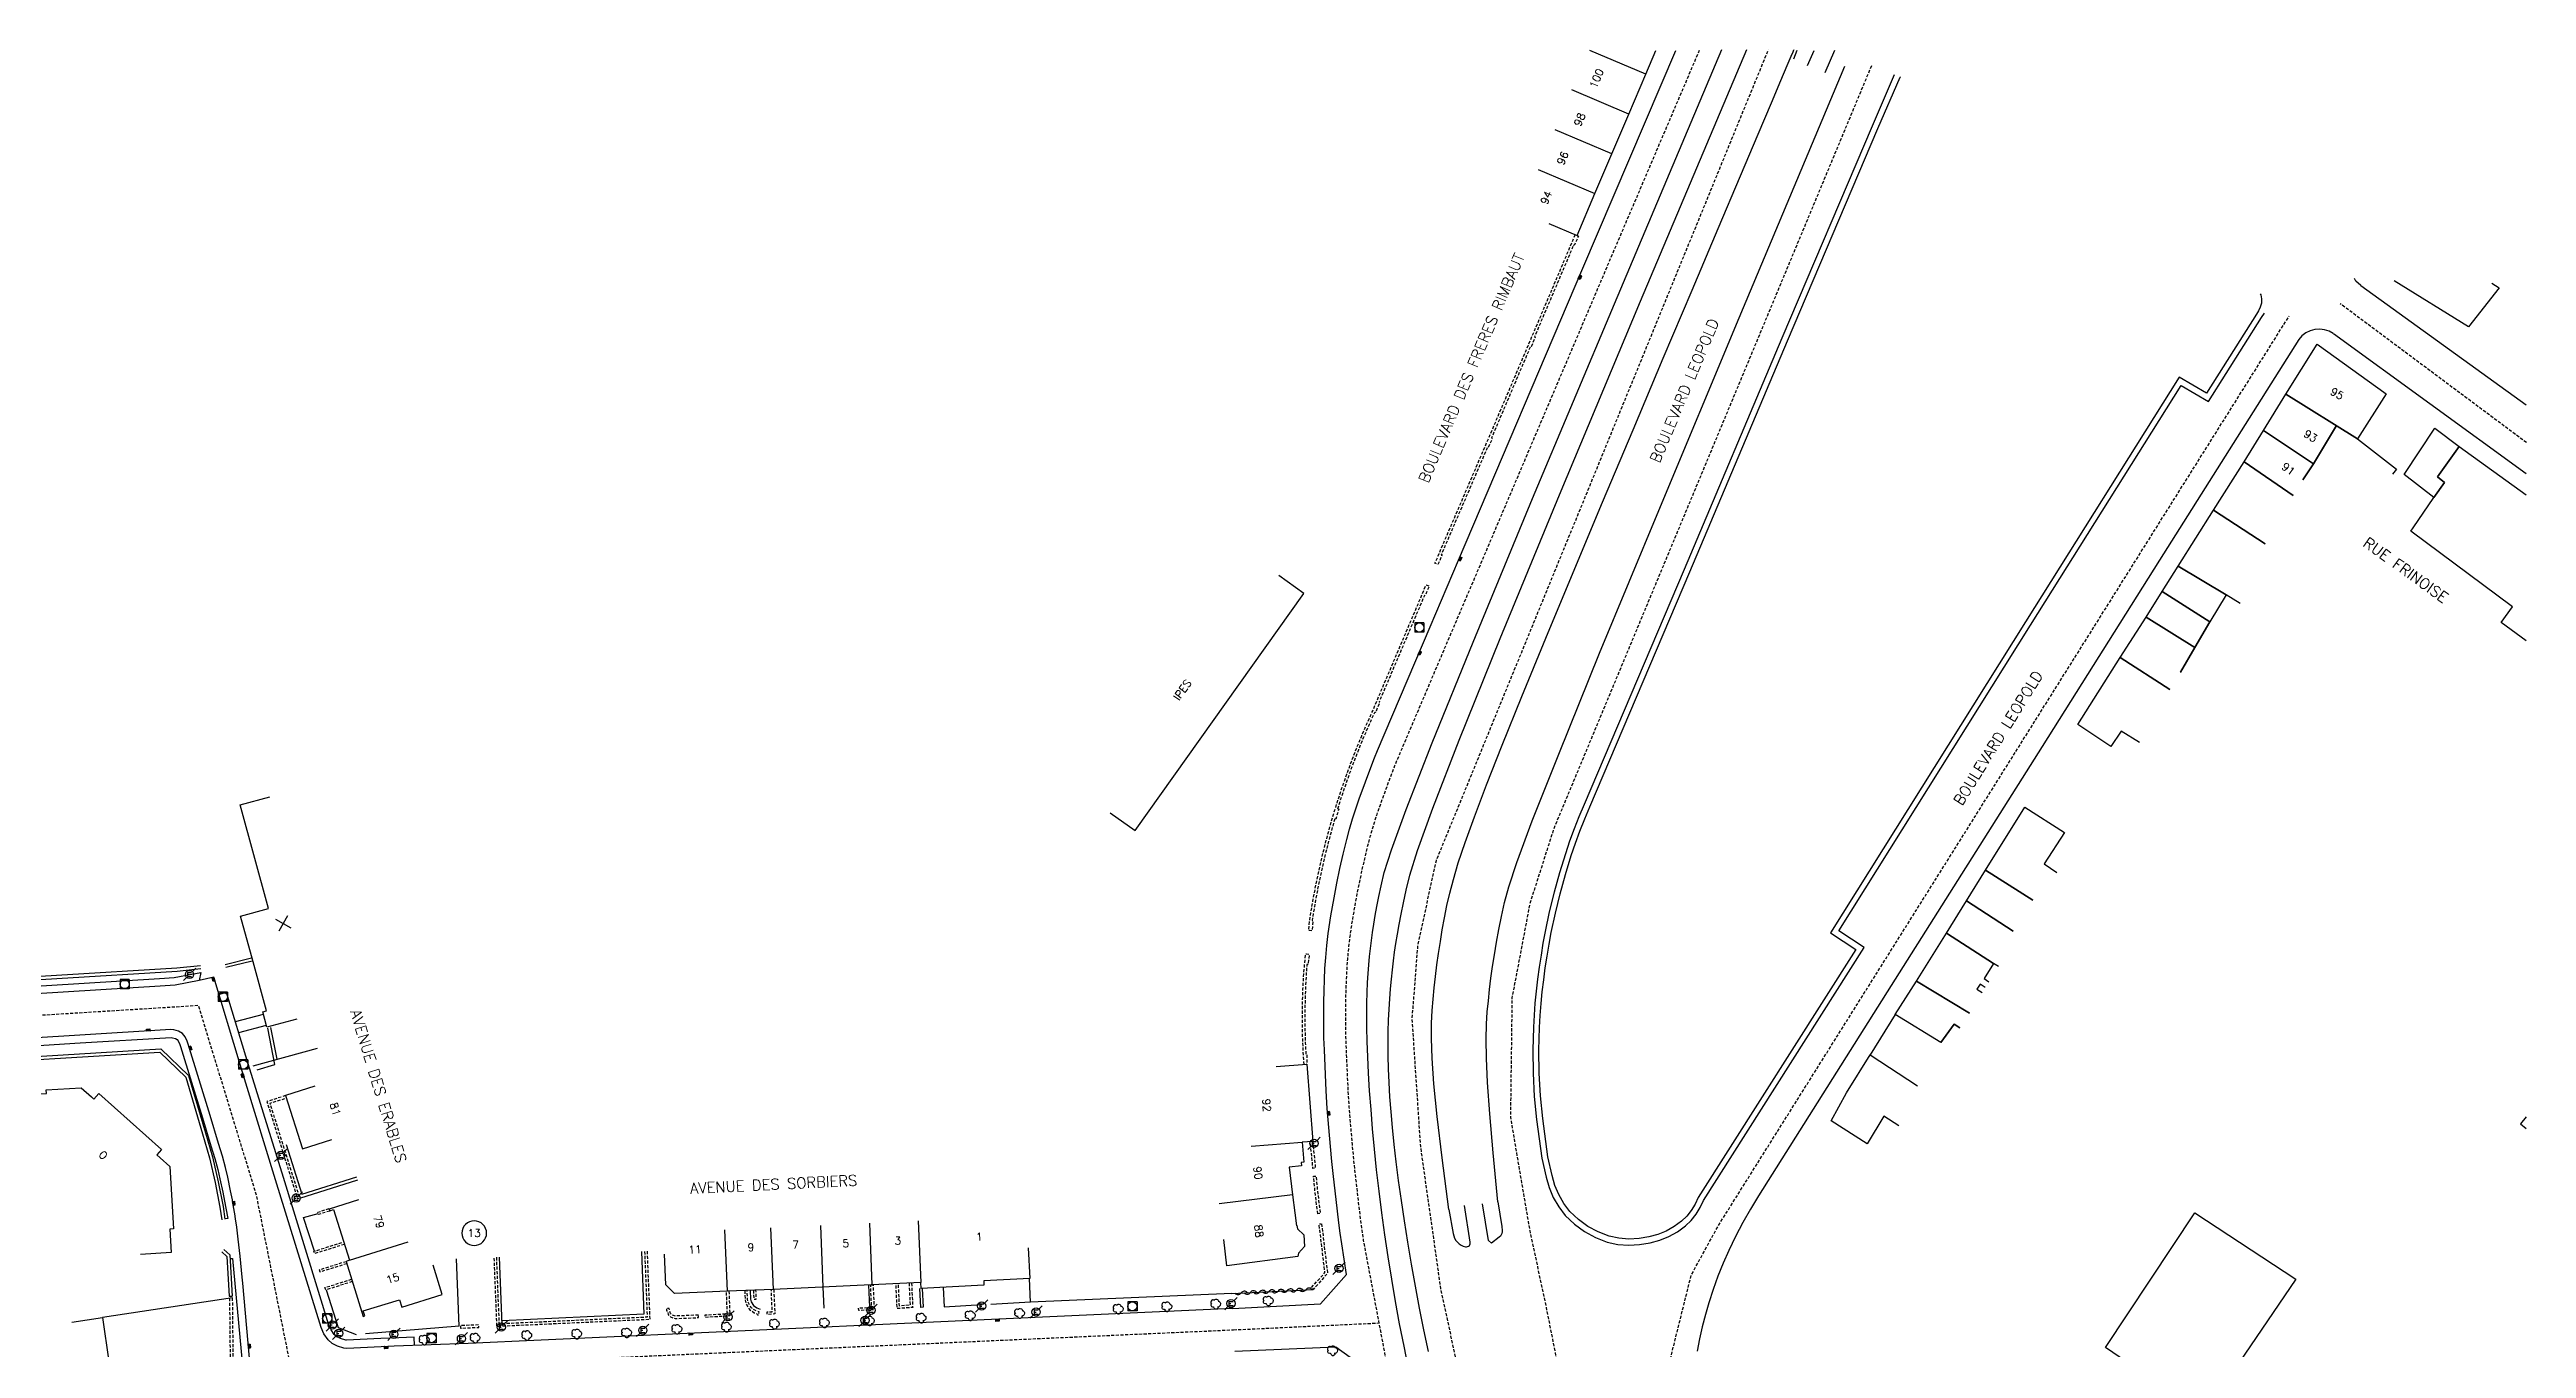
# Model space of a CAD drawing. Header units: millimetres. Extents: x 79000 to 80002, y 144000 to 145000.
# Drawn here: x 79598.5 to 80000, y 144789.5 to 145000.1 of the extents above; entities that cross this region are included whole.
import ezdxf
from ezdxf.enums import TextEntityAlignment as Align

# ---------------------------------------------------------------- set-up
doc = ezdxf.new("R2010")
doc.units = ezdxf.units.MM
doc.linetypes.add('DASHED', pattern=[0.75, 0.5, -0.25])
doc.layers.get('0').update_dxf_attribs({"linetype": 'CONTINUOUS'})
for name, color, linetype in [('W0001', 6, 'DASHED'), ('W0008', 7, 'CONTINUOUS'), ('W0100', 7, 'CONTINUOUS'), ('W0112', 1, 'DASHED'), ('W0300', 7, 'CONTINUOUS'), ('W0302', 3, 'CONTINUOUS'), ('W0310', 3, 'CONTINUOUS'), ('W0322', 7, 'CONTINUOUS'), ('W0400', 7, 'CONTINUOUS'), ('W0420', 7, 'CONTINUOUS'), ('W0471', 7, 'CONTINUOUS'), ('W0984', 7, 'CONTINUOUS'), ('W0989', 7, 'CONTINUOUS'), ('W0991', 7, 'CONTINUOUS'), ('W1102', 7, 'CONTINUOUS')]:
    doc.layers.add(name, color=color, linetype=linetype)
doc.styles.get("Standard").update_dxf_attribs({"font": 'romans.shx', "width": 0.85})

# ---------------------------------------------------------------- blocks, each defined once
blk = doc.blocks.new('T471')
for p, q in [((-0.333334, 0.333334), (-0.333334, -0.333334)), ((-0.333334, 0.333334), (0.333334, 0.333334)), ((-0.333334, 0), (0, 0)), ((0.500001, 0.500001), (1.000002, 1.000002)), ((-0.500001, -0.500001), (-1.000002, -1.000002)), ((-0.333334, -0.333334), (0.333334, -0.333334))]:
    blk.add_line(p, q)
blk.add_ellipse((0, 0), major_axis=(0.471405, 0.471405), ratio=1, start_param=5.4977871438, end_param=11.780972451)
blk = doc.blocks.new('T300')
for p, q in [((-0.8, 0.51), (-0.86, 0.34)), ((-0.86, 0.34), (-0.86, 0.17)), ((-0.86, 0.17), (-0.74, 0.06)), ((-0.69, 0.63), (-0.8, 0.51)), ((-0.8, -0.06), (-0.74, 0.06)), ((-0.74, 0.06), (-0.69, 0.11)), ((-0.57, 0.69), (-0.69, 0.63)), ((-0.46, 0.69), (-0.57, 0.69)), ((-0.29, 0.63), (-0.46, 0.69)), ((-0.29, 0.63), (-0.17, 0.74)), ((-0.23, 0.57), (-0.29, 0.63)), ((-0.17, 0.74), (-0.06, 0.8)), ((-0.06, 0.8), (0.06, 0.8)), ((0.06, 0.8), (0.23, 0.74)), ((0.23, 0.74), (0.34, 0.63)), ((0.34, 0.63), (0.4, 0.51)), ((0.46, 0.46), (0.34, 0.46)), ((0.4, 0.51), (0.4, 0.46)), ((0.57, 0.4), (0.46, 0.46)), ((0.57, 0.4), (0.69, 0.29)), ((0.69, 0.29), (0.74, 0.17)), ((0.74, 0.06), (0.69, -0.17)), ((0.74, 0.17), (0.74, 0.06)), ((-0.8, -0.17), (-0.8, -0.06)), ((-0.8, -0.23), (-0.8, -0.17)), ((-0.74, -0.34), (-0.8, -0.23)), ((-0.69, -0.4), (-0.74, -0.34)), ((-0.51, -0.46), (-0.69, -0.4)), ((-0.4, -0.46), (-0.51, -0.46)), ((-0.4, -0.46), (-0.34, -0.46)), ((-0.34, -0.46), (-0.34, -0.4)), ((-0.34, -0.51), (-0.34, -0.46)), ((-0.29, -0.63), (-0.34, -0.51)), ((-0.17, -0.74), (-0.29, -0.63)), ((-0.06, -0.8), (-0.17, -0.74)), ((0.06, -0.8), (-0.06, -0.8)), ((0.17, -0.74), (0.06, -0.8)), ((0.23, -0.69), (0.17, -0.74)), ((0.29, -0.46), (0.23, -0.46)), ((0.29, -0.63), (0.23, -0.69)), ((0.46, -0.4), (0.29, -0.46)), ((0.34, -0.51), (0.29, -0.63)), ((0.34, -0.51), (0.34, -0.46)), ((0.57, -0.34), (0.46, -0.4)), ((0.63, -0.29), (0.57, -0.34)), ((0.69, -0.17), (0.63, -0.29))]:
    blk.add_line(p, q)
blk = doc.blocks.new('T400')
for p, q in [((-0.15, 0.3), (0.15, 0.3)), ((-0.15, -0.25), (-0.15, 0.3)), ((-0.15, 0.15), (0.15, 0.15)), ((-0.15, 0), (0.15, 0)), ((0.15, 0.3), (0.15, -0.25)), ((-0.15, -0.15), (0.15, -0.15)), ((-0.15, -0.25), (-0.15, -0.3)), ((-0.15, -0.3), (0.15, -0.3)), ((0.15, -0.3), (0.15, -0.25))]:
    blk.add_line(p, q)
blk = doc.blocks.new('T420')
for p, q in [((0.75, 0.75), (-0.75, 0.75)), ((-0.75, 0.75), (-0.75, -0.75)), ((0.75, 0.75), (0.75, -0.75)), ((0.75, -0.75), (-0.75, -0.75))]:
    blk.add_line(p, q)
blk.add_ellipse((0, 0), major_axis=(-0.53, 0.53), ratio=1, start_param=3.926991, end_param=10.210176)
blk = doc.blocks.new('t991o')
at = {"color": 0, "linetype": 'Continuous'}
for p, q in [((-1, 1), (1, -1)), ((-1, -1), (1, 1))]:
    blk.add_line(p, q, dxfattribs=at)
blk = doc.blocks.new('t310o')
at = {"color": 0, "linetype": 'Continuous'}
for centre, start, end in [((-0.5, 0.38), 216.8699, 323.1304), ((0.5, -0.37), 36.8699, 143.1303)]:
    blk.add_arc(centre, 0.625, start, end, dxfattribs=at)

msp = doc.modelspace()

# ---------------------------------------------------------------- linework, layer by layer
at = {"layer": 'W0001'}
msp.add_line((80000.03, 144936.38), (79969.84, 144958.91), dxfattribs=at)
at = {"layer": 'W0001', "flags": 128}
for points in [[(79865.94, 145000), (79850.29, 144963.3), (79830.17, 144915.96), (79827.73, 144910.26), (79817.01, 144885.06), (79816.56, 144883.96), (79816.13, 144882.86), (79815.12, 144880.15), (79814.14, 144877.44), (79813.6, 144875.89), (79813.1, 144874.32), (79812.64, 144872.75), (79812.22, 144871.16), (79811.65, 144868.86), (79811.13, 144866.54), (79810.64, 144864.22), (79810.2, 144861.89), (79809.71, 144859.09), (79809.29, 144856.27), (79809.07, 144854.44), (79808.9, 144852.6), (79808.79, 144850.86), (79808.7, 144849.12), (79808.63, 144847.38), (79808.59, 144845.63), (79808.58, 144843.73), (79808.59, 144841.83), (79808.62, 144839.92), (79808.68, 144838.02), (79808.98, 144831.44), (79809.16, 144828.62), (79809.4, 144825.59), (79809.66, 144822.55), (79809.89, 144820.15), (79810.15, 144817.74), (79810.57, 144814.02), (79811.01, 144810.29), (79811.23, 144808.63), (79811.48, 144806.97), (79815.92, 144783.42), (79816.29, 144781.59), (79816.81, 144779.23), (79818.43, 144772.47), (79819.06, 144769.98), (79819.73, 144767.5), (79820.71, 144764.07), (79821.72, 144760.65), (79822.48, 144758.19), (79823.3, 144755.75), (79824.05, 144753.68), (79824.84, 144751.63), (79825.94, 144748.99), (79827.1, 144746.39), (79828.35, 144743.76), (79829.67, 144741.16), (79832.41, 144735.96), (79833.33, 144734.25), (79853.75, 144697.3), (79876.85, 144655.55), (79897.23, 144618.65), (79900.05, 144613.53), (79912.27, 144591.41), (79930.03, 144559.25), (79958.22, 144508.22), (79972.17, 144482.97), (79984.66, 144460.58)], [(79892.35, 144650.79), (79858.89, 144711.48), (79843.65, 144739.18), (79834.42, 144758.75), (79828.62, 144777.91), (79824.06, 144799.15), (79820.79, 144822.2), (79819.41, 144842.88), (79820.34, 144854.88), (79823.32, 144868.59), (79877.16, 145000.14)], [(79893.84, 144997.48), (79842.35, 144873.75), (79838.46, 144861.57), (79835.58, 144846.33), (79835.33, 144826.95), (79838.46, 144808.58), (79841.25, 144795.47), (79846.42, 144769.31), (79854.97, 144748.92), (79871.56, 144719.13), (79905.34, 144657.98)], [(79915.02, 144663.34), (79868.43, 144747.48), (79862.25, 144760.17), (79860.72, 144773.38), (79860.72, 144785.56), (79864.62, 144801.31), (79868.93, 144809.22), (79961.58, 144956.95)], [(79637.79, 144785.65), (79632.09, 144814.24), (79628.66, 144825.5), (79622.67, 144845.07), (79580.22, 144842.43)], [(79790.46, 144792.49), (79814, 144793.6)], [(79787.18, 144340.21), (79772.97, 144378.56), (79762.2, 144409.83), (79757.22, 144423.63), (79753.98, 144431), (79750.37, 144440.41), (79746.38, 144449.96), (79737.8, 144471.54), (79729.98, 144492.34), (79731.1, 144497.12), (79732, 144497.84), (79733.91, 144498.39), (79753.64, 144505.17), (79752.73, 144517.15), (79751.01, 144526.89), (79748.29, 144539.55), (79745.5, 144549.66), (79741.71, 144558.59), (79737.11, 144567.07), (79733.32, 144573.84), (79729.26, 144580.6), (79729.26, 144580.6), (79723.87, 144589.8), (79720.84, 144594.7), (79716.64, 144600.33), (79713.1, 144605.34), (79708.38, 144611.45), (79704.21, 144616.49), (79699.64, 144621.61), (79695.85, 144625.7), (79690.83, 144630.62), (79684.67, 144636.25), (79675.05, 144646.34), (79670.48, 144651.59), (79665.76, 144657.43), (79659.16, 144667.19), (79655.69, 144672.57), (79652.33, 144678.59), (79649.13, 144686.4), (79645.96, 144696.16), (79643.23, 144705.94), (79641.57, 144713.27), (79640.79, 144717.98), (79639.8, 144728.36), (79634.67, 144785.51), (79790.46, 144792.49)]]:
    msp.add_lwpolyline(points, dxfattribs=at)
at = {"layer": 'W0008', "flags": 128}
for points in [[(79790.29, 144795.97), (79804.55, 144796.68), (79808.77, 144801.48), (79808, 144806.43), (79807.75, 144808.14), (79807.52, 144809.86), (79807.07, 144813.61), (79806.65, 144817.36), (79806.39, 144819.79), (79806.16, 144822.23), (79805.89, 144825.29), (79805.65, 144828.36), (79805.47, 144831.26), (79805.17, 144837.88), (79805.11, 144839.83), (79805.07, 144841.78), (79805.06, 144843.73), (79805.08, 144845.69), (79805.12, 144847.48), (79805.18, 144849.28), (79805.27, 144851.07), (79805.39, 144852.86), (79805.57, 144854.81), (79805.81, 144856.75), (79806.24, 144859.64), (79806.74, 144862.53), (79807.19, 144864.91), (79807.69, 144867.29), (79808.23, 144869.66), (79808.81, 144872.02), (79809.25, 144873.69), (79809.74, 144875.35), (79810.26, 144876.99), (79810.82, 144878.63), (79811.82, 144881.37), (79812.84, 144884.1), (79813.3, 144885.27), (79813.78, 144886.44), (79822.31, 144906.51), (79826.93, 144917.34), (79847.05, 144964.68), (79862.12, 145000)], [(79580.52, 144847.25), (79616.36, 144849.46), (79618.71, 144849.61), (79621.58, 144850.15), (79623.02, 144850.46), (79622.78, 144849.12)], [(79790.29, 144795.97), (79751.23, 144794.16), (79701.87, 144791.91), (79666.39, 144790.28), (79654.39, 144789.82), (79652.27, 144789.74), (79646.7, 144789.48), (79646.23, 144789.52), (79645.19, 144789.84), (79644.33, 144790.28), (79643.69, 144790.85), (79642.99, 144791.82), (79642.55, 144792.86), (79635.16, 144816.82), (79630.35, 144832.5), (79629.42, 144835.52), (79625.13, 144849.69), (79622.78, 144849.12), (79618.86, 144848.39), (79616.44, 144848.24), (79580.6, 144846.03)], [(79657.68, 144789.94), (79657.6, 144791.27), (79655.16, 144791.18), (79652.22, 144791.07), (79646.64, 144790.8), (79646.54, 144790.81), (79645.66, 144791.08), (79645.07, 144791.38), (79644.68, 144791.72), (79644.15, 144792.47), (79643.81, 144793.25), (79636.43, 144817.21), (79630.7, 144835.61), (79627.23, 144847.19), (79626.05, 144846.87)], [(79628.66, 144842.47), (79633.19, 144843.69)], [(79629.18, 144840.69), (79633.67, 144841.9)], [(79633.93, 144754.42), (79629.85, 144800.04), (79629.75, 144801.01), (79629.4, 144804.44), (79629.1, 144807.17), (79628.86, 144809.11), (79628.66, 144810.48), (79628.54, 144811.28), (79628.35, 144812.43), (79628.15, 144813.57), (79627.87, 144815.04), (79627.41, 144817.26), (79627.04, 144818.8), (79626.53, 144820.63), (79625.93, 144822.71), (79624.57, 144827.24), (79621.01, 144838.83), (79620.83, 144839.3), (79620.48, 144840), (79620.05, 144840.54), (79619.41, 144840.92), (79618.69, 144841.14), (79618.16, 144841.17), (79603.42, 144840.3), (79579.85, 144838.83)], [(79579.93, 144837.54), (79603.5, 144839.01), (79618.24, 144839.88), (79618.44, 144839.87), (79618.94, 144839.72), (79619.21, 144839.56), (79619.35, 144839.38), (79619.65, 144838.78), (79619.77, 144838.45), (79623.33, 144826.87), (79624.69, 144822.34), (79625.29, 144820.27), (79625.79, 144818.47), (79626.15, 144816.98), (79626.6, 144814.8), (79626.88, 144813.34), (79627.07, 144812.21), (79627.4, 144810.55), (79626.95, 144810.48)], [(79627.77, 144804.06), (79628.2, 144804.06), (79629.73, 144787.23)], [(79790.64, 144789.02), (79807.02, 144789.74), (79811.68, 144786.39)]]:
    msp.add_lwpolyline(points, dxfattribs=at)
at = {"layer": 'W0008'}
for points in [[(79818.82, 144786.23), (79818.08, 144789.82), (79817.37, 144793.44), (79816.71, 144797.07), (79816.08, 144800.7), (79815.51, 144804.32), (79814.97, 144807.91), (79814.48, 144811.47), (79814.04, 144814.98), (79813.64, 144818.44), (79813.29, 144821.81), (79812.99, 144825.09), (79812.73, 144828.24), (79812.51, 144831.26), (79812.33, 144834.11), (79812.2, 144836.79), (79812.11, 144839.27), (79812.06, 144841.53), (79812.04, 144843.59), (79812.06, 144845.47), (79812.11, 144847.2), (79812.18, 144848.81), (79812.28, 144850.3), (79812.39, 144851.7), (79812.51, 144853.04), (79812.65, 144854.34), (79812.81, 144855.63), (79812.98, 144856.93), (79813.18, 144858.26), (79813.42, 144859.66), (79813.69, 144861.16), (79814, 144862.77), (79814.37, 144864.52), (79814.88, 144866.67), (79816.04, 144870.35), (79818.43, 144876.9), (79822.65, 144887.68), (79829.29, 144904.04), (79838.93, 144927.33), (79852.18, 144958.92), (79869.61, 145000.14)], [(79822.03, 144788.98), (79821.31, 144792.47), (79820.61, 144796.02), (79819.94, 144799.59), (79819.31, 144803.16), (79818.72, 144806.68), (79818.16, 144810.14), (79817.66, 144813.48), (79817.21, 144816.68), (79816.82, 144819.71), (79816.49, 144822.57), (79816.21, 144825.28), (79815.98, 144827.85), (79815.8, 144830.29), (79815.66, 144832.6), (79815.57, 144834.81), (79815.52, 144836.91), (79815.51, 144838.92), (79815.53, 144840.85), (79815.58, 144842.7), (79815.67, 144844.47), (79815.77, 144846.17), (79815.9, 144847.8), (79816.04, 144849.36), (79816.2, 144850.86), (79816.36, 144852.31), (79816.55, 144853.74), (79816.76, 144855.17), (79817, 144856.66), (79817.28, 144858.23), (79817.6, 144859.91), (79817.98, 144861.75), (79818.43, 144863.77), (79819.03, 144866.23), (79820.29, 144870.23), (79822.76, 144877.08), (79827.03, 144888.1), (79833.68, 144904.6), (79843.28, 144927.9), (79856.41, 144959.31), (79873.65, 145000.14)], [(79825.34, 144812.02), (79824.25, 144820.39), (79823.46, 144827.1), (79822.94, 144832.41), (79822.63, 144836.54), (79822.51, 144839.74), (79822.52, 144842.25), (79822.63, 144844.3), (79822.8, 144846.13), (79822.98, 144847.95), (79823.19, 144849.79), (79823.42, 144851.66), (79823.68, 144853.54), (79823.97, 144855.45), (79824.29, 144857.37), (79824.64, 144859.32), (79825.04, 144861.29), (79825.49, 144863.31), (79826.08, 144865.55), (79826.88, 144868.23), (79827.99, 144871.54), (79829.49, 144875.68), (79831.46, 144880.88), (79834, 144887.32), (79837.2, 144895.21), (79841.08, 144904.66), (79845.5, 144915.31), (79850.28, 144926.73), (79855.21, 144938.47), (79860.11, 144950.08), (79864.77, 144961.12), (79869.01, 144971.14), (79872.63, 144979.68), (79875.49, 144986.42), (79877.64, 144991.49), (79879.18, 144995.12), (79880.21, 144997.56), (79880.84, 144999.04), (79881.16, 144999.79), (79881.28, 145000.07), (79881.3, 145000.11)], [(79881.78, 145000), (79881.2, 144998.6)], [(79883.51, 144997.56), (79884.55, 145000)], [(79887.84, 145000), (79886.27, 144996.35)], [(79833.3, 144813.25), (79832.52, 144821.17), (79831.97, 144827.54), (79831.61, 144832.59), (79831.43, 144836.53), (79831.38, 144839.61), (79831.43, 144842.04), (79831.57, 144844.04), (79831.75, 144845.85), (79831.95, 144847.66), (79832.18, 144849.5), (79832.44, 144851.39), (79832.73, 144853.33), (79833.07, 144855.34), (79833.45, 144857.4), (79833.89, 144859.55), (79834.39, 144861.77), (79835.05, 144864.31), (79836.35, 144868.28), (79838.86, 144875.02), (79843.15, 144885.88), (79849.79, 144902.21), (79859.36, 144925.35), (79872.42, 144956.64), (79889.55, 144997.43)], [(79897.51, 144996.05), (79897.51, 144996.05), (79893.99, 144987.73), (79879.35, 144953.3), (79863.47, 144915.81), (79847.26, 144877.68), (79846.44, 144875.71), (79845.66, 144873.73), (79844.92, 144871.73), (79844.24, 144869.7), (79843.28, 144866.59), (79842.41, 144863.46), (79841.63, 144860.3), (79840.96, 144857.11), (79840.61, 144855.19), (79840.29, 144853.26), (79839.99, 144851.32), (79839.73, 144849.38), (79839.5, 144847.43), (79839.31, 144845.48), (79839.16, 144843.52), (79839.05, 144841.56), (79838.95, 144837.83), (79838.99, 144834.09), (79839.19, 144830.35), (79839.57, 144826.62), (79840.4, 144820.35), (79841.12, 144817.26), (79841.61, 144815.57), (79842.28, 144813.95), (79843.15, 144812.42), (79844.23, 144811.02), (79845.69, 144809.61), (79847.33, 144808.41), (79849.12, 144807.45), (79851.02, 144806.73), (79852.75, 144806.35), (79854.51, 144806.21), (79856.26, 144806.3), (79857.99, 144806.58), (79859.53, 144807.01), (79861.01, 144807.61), (79862.41, 144808.39), (79863.7, 144809.34), (79864.63, 144810.23), (79865.43, 144811.23), (79866.1, 144812.31), (79866.65, 144813.47), (79892.68, 144854.49), (79888.58, 144857.19), (79919.65, 144906.78), (79944.06, 144945.66), (79948.49, 144943.04), (79957.09, 144956.67), (79957.58, 144957.39)], [(79973.16, 144961.89), (79972.38, 144962.57), (79972.13, 144963)], [(79973.16, 144961.89), (80000, 144942.49)], [(79968.72, 144954.08), (79968.03, 144954.45), (79967.29, 144954.68), (79966.51, 144954.77), (79965.73, 144954.71), (79964.98, 144954.51), (79964.27, 144954.18), (79963.63, 144953.7), (79963.12, 144953.09), (79940.55, 144917.31), (79921.51, 144887.1), (79897.07, 144848.32), (79875.54, 144814.23)], [(79968.74, 144954.08), (80000, 144931.4)], [(79833.3, 144813.25), (79833.93, 144809.27), (79833.96, 144809.05), (79833.98, 144808.83), (79833.99, 144808.6), (79833.98, 144808.37), (79833.93, 144808.13), (79833.83, 144807.9), (79833.7, 144807.69), (79833.52, 144807.51), (79832.28, 144806.55), (79831.79, 144806.97), (79830.82, 144812.94)], [(79875.54, 144814.23), (79874.22, 144812.08), (79872.99, 144809.87), (79871.83, 144807.63), (79870.74, 144805.35), (79869.82, 144803.28), (79868.97, 144801.17), (79868.2, 144799.04), (79867.49, 144796.88), (79866.93, 144794.95), (79866.42, 144792.99), (79865.99, 144791.03), (79865.61, 144789.05)], [(79825.34, 144812.02), (79826.03, 144808.1), (79826.13, 144807.71), (79826.29, 144807.34), (79826.5, 144807), (79826.76, 144806.7), (79827.03, 144806.44), (79827.34, 144806.22), (79827.69, 144806.05), (79828.07, 144805.97), (79828.23, 144805.97), (79828.39, 144806), (79828.54, 144806.07), (79828.67, 144806.18), (79828.75, 144806.29), (79828.8, 144806.42), (79828.81, 144806.56), (79828.8, 144806.69), (79827.86, 144812.65)]]:
    msp.add_lwpolyline(points, dxfattribs=at)
at = {"layer": 'W0100', "flags": 128}
for points in [[(79841.54, 144971.91), (79846.14, 144969.97), (79849.01, 144976.77), (79851.76, 144983.23), (79854.5, 144989.66), (79857.26, 144996.14), (79858.9, 145000)], [(79770.45, 144876.35), (79774.52, 144873.46), (79801.85, 144911.92), (79797.78, 144914.82)], [(79638.58, 144842.89), (79633.76, 144841.56), (79633.09, 144844.06), (79633.68, 144844.22), (79631.5, 144852.15), (79629.46, 144859.59), (79629.46, 144859.59), (79634.01, 144860.83), (79629.42, 144877.61), (79634.24, 144878.93)], [(79797.35, 144835.18), (79802.34, 144835.56), (79803.29, 144823.05), (79801.58, 144822.92), (79801.83, 144819.67), (79801.41, 144819.64), (79801.45, 144819.09), (79801.45, 144819.09), (79801.45, 144819.09), (79799.46, 144818.85), (79800.02, 144814.37), (79800.38, 144811.46), (79800.64, 144809.37), (79800.71, 144809.38), (79800.8, 144808.88), (79800.83, 144808.88), (79800.83, 144808.88), (79801.86, 144807.88), (79801.94, 144805.98), (79800.95, 144804.92), (79800.87, 144804.4), (79789.38, 144802.89), (79788.85, 144807.16)], [(79588.21, 144825.21), (79587.91, 144830.2), (79598.03, 144830.81), (79597.99, 144831.41), (79597.99, 144831.41), (79603.62, 144831.75), (79605.3, 144830.27), (79605.71, 144829.92), (79606.49, 144830.82), (79616.69, 144821.75), (79615.91, 144820.87), (79616.47, 144820.38), (79618.02, 144819), (79618.61, 144808.84), (79618.61, 144808.84), (79618.02, 144808.8), (79618.24, 144805.01), (79613.25, 144804.72)], [(79641.55, 144831.99), (79636.79, 144830.47), (79639.53, 144821.86), (79644.29, 144823.38)], [(79648.61, 144813.56), (79643.84, 144812.08), (79643.93, 144811.79), (79644.56, 144811.98), (79647.12, 144803.77), (79647.12, 144803.77), (79646.58, 144803.57), (79649.36, 144794.66), (79649.63, 144794.76), (79649.38, 144795.56), (79655.27, 144797.37), (79655.63, 144796.18), (79662.17, 144798.2), (79660.69, 144802.98)], [(79757.18, 144805.79), (79757.43, 144800.79), (79749.96, 144800.41), (79749.97, 144799.72), (79739.82, 144799.19), (79739.77, 144800.17), (79739.77, 144800.17), (79739.77, 144800.17), (79731.84, 144799.77)], [(79731.68, 144799.76), (79731.68, 144799.76), (79715.83, 144799.02), (79708.39, 144798.74), (79699.83, 144798.4), (79699.83, 144798.4), (79699.83, 144798.4), (79698.4, 144799.76), (79698.2, 144804.75)], [(79739.99, 144799.2), (79740.15, 144796.15), (79739.75, 144796.13), (79739.59, 144799.18)], [(79602.15, 144793.73), (79607.09, 144794.47), (79608.15, 144787.35), (79604.66, 144786.84), (79605.22, 144783.08), (79600.28, 144782.34)]]:
    msp.add_lwpolyline(points, dxfattribs=at)
at = {"layer": 'W0100'}
for points in [[(79994.41, 144962.25), (79995.58, 144961.49), (79990.63, 144955.16), (79978.6, 144962.63)], [(79961.05, 144944.27), (79966.12, 144952.36), (79977.29, 144944.28), (79972.63, 144937.01), (79961.05, 144944.27)], [(79957.41, 144938.33), (79961.05, 144944.27), (79972.63, 144937.01), (79978.94, 144932.08), (79978.34, 144931.29)], [(79954.25, 144933.29), (79957.41, 144938.33), (79965.52, 144932.94), (79963.77, 144930.36), (79963.77, 144930.36)], [(79969.23, 144939.14), (79969.23, 144939.14), (79965.52, 144932.94), (79957.41, 144938.33)], [(79965.52, 144932.94), (79969.23, 144939.14), (79969.23, 144939.14)], [(79980.22, 144931.21), (79985.17, 144938.71), (79989.12, 144935.77), (79985.62, 144930.85), (79986.72, 144929.94), (79985.04, 144927.51), (79980.22, 144931.21)], [(80000, 144904.26), (79995.92, 144907.19), (79997.76, 144909.75), (79981.31, 144922.01), (79981.64, 144922.56), (79985.04, 144927.51), (79986.72, 144929.94), (79985.62, 144930.85), (79989.12, 144935.77), (80000, 144927.91)], [(79949.29, 144925.43), (79954.25, 144933.29), (79962.19, 144927.83)], [(79962.19, 144927.83), (79954.25, 144933.29)], [(79963.77, 144930.36), (79965.52, 144932.94), (79965.51, 144932.93)], [(79963.77, 144930.36), (79963.77, 144930.36)], [(79965.51, 144932.93), (79965.52, 144932.94)], [(79943.58, 144916.32), (79949.29, 144925.43), (79957.67, 144919.97)], [(79957.67, 144919.97), (79949.29, 144925.43)], [(79940.96, 144912.24), (79943.58, 144916.32), (79951.35, 144911.69), (79948.7, 144907.32), (79940.96, 144912.24)], [(79953.6, 144910.27), (79951.35, 144911.69), (79943.58, 144916.32)], [(79938.37, 144908.05), (79940.96, 144912.24), (79948.7, 144907.32), (79946.26, 144903.13), (79938.37, 144908.05)], [(79953.6, 144910.27), (79951.35, 144911.69), (79948.7, 144907.32)], [(79934.19, 144901.51), (79938.37, 144908.05), (79946.26, 144903.13), (79943.97, 144899.13), (79943.96, 144899.12)], [(79946.26, 144903.13), (79948.7, 144907.32), (79948.7, 144907.32)], [(79943.97, 144899.13), (79946.26, 144903.13), (79946.26, 144903.13)], [(79946.26, 144903.13), (79946.26, 144903.13)], [(79927.31, 144890.67), (79934.19, 144901.51), (79942.23, 144896.36)], [(79942.23, 144896.36), (79934.19, 144901.51)], [(79937.28, 144887.72), (79934.31, 144889.58), (79932.64, 144887.12), (79927.31, 144890.67)], [(79912.32, 144867.02), (79918.69, 144877.26), (79925.17, 144873.13), (79921.86, 144868.07), (79923.88, 144866.66)], [(79909.26, 144862.04), (79912.32, 144867.02), (79920.02, 144862.15)], [(79920.02, 144862.15), (79912.32, 144867.02)], [(79906.03, 144856.84), (79909.26, 144862.04), (79916.81, 144857.16)], [(79916.82, 144857.16), (79909.26, 144862.04)], [(79901.18, 144849.04), (79906.03, 144856.84), (79913.66, 144851.9), (79912.1, 144849.46), (79912.89, 144848.93)], [(79914.43, 144851.42), (79913.66, 144851.9), (79906.03, 144856.84)], [(79897.72, 144843.64), (79901.18, 144849.04), (79909.72, 144843.83)], [(79909.72, 144843.83), (79901.18, 144849.04)], [(79912.31, 144848), (79911.48, 144848.56), (79910.95, 144847.75), (79911.81, 144847.19)], [(79905.08, 144839.07), (79905.08, 144839.07), (79897.72, 144843.64), (79893.65, 144837.08), (79901.33, 144832.08)], [(79908.2, 144841.45), (79907.27, 144842.08), (79905.08, 144839.07), (79897.72, 144843.64)], [(79905.08, 144839.07), (79905.08, 144839.07), (79907.27, 144842.08)], [(79907.27, 144842.08), (79908.2, 144841.45)], [(79887.3, 144826.38), (79889.82, 144830.9), (79893.65, 144837.08), (79901.33, 144832.08)], [(79898.31, 144825.59), (79895.86, 144827.15), (79893.16, 144822.63), (79887.3, 144826.38)], [(80000, 144827.01), (79999.07, 144825.91), (80000, 144825.13)], [(79946.3, 144811.48), (79962.66, 144800.7), (79947.02, 144777.7), (79934.66, 144759.81), (79927.01, 144765.03), (79939.8, 144784.16), (79931.81, 144789.62), (79946.3, 144811.48)]]:
    msp.add_lwpolyline(points, dxfattribs=at)
at = {"layer": 'W0112', "flags": 128}
for points in [[(79846.15, 144969.99), (79846.34, 144969.91), (79845.68, 144968.36), (79845.56, 144968.41), (79839.23, 144953.54), (79839.35, 144953.49), (79838.7, 144951.94), (79838.58, 144951.99), (79832.26, 144937.13), (79832.38, 144937.07), (79831.7, 144935.51), (79831.58, 144935.57), (79824.12, 144918.21), (79824.25, 144918.17), (79823.57, 144916.6), (79823.09, 144916.81), (79823.76, 144918.37), (79831.21, 144935.72), (79838.22, 144952.15), (79845.84, 144970.1)], [(79806.87, 144875.38), (79806.48, 144874.04), (79805.9, 144871.9), (79805.35, 144869.76), (79804.84, 144867.6), (79804.38, 144865.44), (79803.94, 144863.27), (79803.55, 144861.09), (79803.2, 144858.9), (79803.34, 144858.88), (79803.15, 144857.18), (79802.75, 144857.23), (79802.61, 144857.24), (79802.8, 144858.96), (79803.16, 144861.15), (79803.55, 144863.34), (79803.98, 144865.52), (79804.45, 144867.69), (79804.96, 144869.85), (79805.51, 144872.01), (79806.09, 144874.15), (79806.72, 144876.28), (79807.38, 144878.4), (79808.07, 144880.51), (79808.81, 144882.61), (79809.58, 144884.69), (79810.38, 144886.76), (79811.22, 144888.82), (79812.1, 144890.86), (79813.02, 144892.89), (79813.66, 144894.44), (79821, 144911.71), (79821.66, 144913.33), (79821.79, 144913.27), (79822.16, 144913.12), (79821.5, 144911.52), (79821.38, 144911.57), (79814.03, 144894.29)], [(79807.36, 144877), (79807.76, 144878.28), (79808.45, 144880.38), (79809.18, 144882.48), (79809.95, 144884.55), (79810.75, 144886.62), (79811.59, 144888.67), (79812.47, 144890.7), (79813.38, 144892.72), (79813.53, 144892.66), (79814.15, 144894.22), (79814.03, 144894.27)], [(79807.34, 144877), (79807.52, 144876.95), (79807.01, 144875.33), (79806.85, 144875.38)], [(79801.88, 144835.52), (79801.75, 144837.55), (79801.66, 144839.59), (79801.61, 144841.62), (79801.6, 144843.65), (79801.63, 144845.69), (79801.7, 144847.72), (79801.8, 144849.75), (79802.12, 144853.47), (79802.3, 144853.46), (79802.7, 144853.41), (79802.52, 144851.73), (79802.34, 144851.75), (79802.21, 144849.94), (79802.11, 144848.12), (79802.05, 144846.3), (79802.01, 144844.47), (79802, 144842.65), (79802.03, 144840.83), (79802.08, 144839.01), (79802.17, 144837.19), (79802.31, 144837.19), (79802.34, 144835.56), (79802.28, 144835.56)], [(79636.79, 144830.47), (79633.76, 144829.51), (79638.71, 144813.75), (79639.09, 144813.87), (79634.27, 144829.25), (79636.91, 144830.09)], [(79803.29, 144823.05), (79803.71, 144818.71), (79803.32, 144818.67), (79802.89, 144823.01)], [(79643.94, 144811.75), (79642.12, 144811.19), (79642, 144811.57), (79643.92, 144812.16)], [(79804.72, 144809.7), (79805.67, 144801.63), (79803.37, 144799.05), (79803.07, 144799.32), (79805.26, 144801.76), (79804.32, 144809.65), (79804.65, 144809.7)], [(79646.31, 144806.35), (79641.47, 144804.84), (79641.35, 144805.22), (79646.19, 144806.73)], [(79695.38, 144805.23), (79695.82, 144794.15), (79671.05, 144793.02), (79670.6, 144804.24)], [(79694.98, 144805.21), (79695.4, 144794.53), (79671.43, 144793.44), (79671, 144804.26)], [(79646.69, 144803.21), (79642.38, 144801.86), (79642.26, 144802.24), (79646.58, 144803.59)], [(79647.6, 144800.3), (79643.28, 144798.96), (79643.16, 144799.34), (79647.48, 144800.68)], [(79708.65, 144798.75), (79708.8, 144794.73), (79704.8, 144794.5), (79704.78, 144794.9), (79708.39, 144795.11), (79708.25, 144798.73)], [(79711.21, 144798.84), (79711.27, 144797.32), (79711.42, 144796.7), (79711.96, 144795.77), (79712.76, 144795.26), (79713.18, 144795.09), (79713.2, 144795), (79713.26, 144794.93), (79713.37, 144794.9), (79713.47, 144794.93), (79713.54, 144795.02), (79713.55, 144795.13), (79713.54, 144795.16), (79713.52, 144795.19), (79713.53, 144795.38), (79712.94, 144795.62), (79712.26, 144796.06), (79711.8, 144796.85), (79711.67, 144797.38), (79711.61, 144798.86)], [(79712.63, 144798.9), (79712.68, 144797.44), (79713.08, 144797.45), (79713.03, 144798.91)], [(79715.91, 144799.02), (79716.1, 144795.06), (79714.87, 144794.98), (79714.84, 144795.38), (79715.68, 144795.43), (79715.51, 144799)], [(79731.68, 144799.76), (79732.01, 144799.78), (79732.2, 144795.73), (79729.69, 144795.62), (79729.67, 144796.02), (79731.78, 144796.11), (79731.61, 144799.76)], [(79738.25, 144800.07), (79738.44, 144796.12), (79735.91, 144795.92), (79735.73, 144799.95)], [(79737.85, 144800.05), (79738.02, 144796.48), (79736.29, 144796.35), (79736.13, 144799.97)]]:
    msp.add_lwpolyline(points, dxfattribs=at)
for points in [[(79804.09, 144811.29), (79803.64, 144815.09), (79803.41, 144817.4), (79803.81, 144817.44), (79804.04, 144815.14), (79804.49, 144811.34)], [(79627.86, 144786.61), (79627.74, 144797.94), (79628.14, 144797.95), (79628.26, 144786.61)], [(79668.07, 144793.29), (79665.12, 144793.16), (79665.13, 144792.76), (79668.09, 144792.89)], [(79703.71, 144794.87), (79699.98, 144794.72), (79699.4, 144794.92), (79699.17, 144795.16), (79698.94, 144795.97), (79698.53, 144795.97), (79698.53, 144795.57), (79698.64, 144795.57), (79698.81, 144794.96), (79699.18, 144794.57), (79699.92, 144794.31), (79703.73, 144794.47)]]:
    msp.add_lwpolyline(points, close=True, dxfattribs=at)
at = {"layer": 'W0302'}
msp.add_lwpolyline([(79956.88, 144960.54), (79956.96, 144960.34), (79957.09, 144959.7), (79957.07, 144959.01), (79956.87, 144958.36), (79956.58, 144957.76), (79956.25, 144957.2), (79948.16, 144944.39), (79943.73, 144947.02), (79918.8, 144907.31), (79887.21, 144856.9), (79891.31, 144854.19), (79865.76, 144813.93), (79865.26, 144812.86), (79864.65, 144811.86), (79863.92, 144810.93), (79863.06, 144810.11), (79861.87, 144809.23), (79860.58, 144808.51), (79859.21, 144807.95), (79857.78, 144807.56), (79856.18, 144807.29), (79854.54, 144807.21), (79852.91, 144807.33), (79851.31, 144807.69), (79849.54, 144808.36), (79847.87, 144809.26), (79846.34, 144810.37), (79844.97, 144811.69), (79843.97, 144812.99), (79843.16, 144814.41), (79842.55, 144815.92), (79842.1, 144817.49), (79841.39, 144820.52), (79840.57, 144826.75), (79840.18, 144830.43), (79839.99, 144834.13), (79839.95, 144837.83), (79840.05, 144841.52), (79840.16, 144843.46), (79840.3, 144845.4), (79840.49, 144847.33), (79840.72, 144849.26), (79840.98, 144851.18), (79841.27, 144853.1), (79841.6, 144855.02), (79841.95, 144856.93), (79842.61, 144860.08), (79843.38, 144863.21), (79844.25, 144866.32), (79845.19, 144869.4), (79845.86, 144871.4), (79846.59, 144873.38), (79847.37, 144875.34), (79848.19, 144877.29), (79864.39, 144915.42), (79880.27, 144952.91), (79894.91, 144987.33), (79898.51, 144995.66), (79898.55, 144995.72)], dxfattribs=at)
at = {"layer": 'W0310', "flags": 128}
for points in [[(79623.01, 144851.52), (79619.15, 144851.13), (79580.11, 144848.75)], [(79631.27, 144852.78), (79627, 144851.71)], [(79635.4, 144836.36), (79634.37, 144841.52)], [(79580.5, 144835.34), (79616.38, 144837.53), (79620.59, 144833.46), (79623.32, 144824.28), (79624.47, 144820.39), (79625.39, 144816.38), (79626.15, 144812.4), (79626.47, 144810.34)], [(79631.53, 144835.29), (79641.96, 144838.16)], [(79636.9, 144822.52), (79639.42, 144814.49), (79648.32, 144817.32)], [(79641.45, 144805.26), (79639.71, 144810.68), (79642.06, 144811.38)], [(79694.48, 144805.19), (79694.88, 144795), (79671.91, 144793.96), (79671.91, 144793.96)], [(79626.45, 144805.12), (79627.26, 144804.39), (79627.64, 144797.92)], [(79671.91, 144793.3), (79671.48, 144804.28)], [(79628.16, 144797.67), (79607.09, 144794.47)], [(79648.29, 144791.67), (79645.35, 144792.82), (79643.41, 144798.94)], [(79712.11, 144798.88), (79712.17, 144797.45), (79712.27, 144797.04), (79712.63, 144796.41), (79713.17, 144796.06), (79713.72, 144795.84)], [(79723.89, 144799.4), (79724.03, 144796.01)], [(79731.49, 144796.16), (79731.33, 144799.74)], [(79743.38, 144799.37), (79743.54, 144796.22), (79749.72, 144796.58)], [(79790.17, 144798.39), (79757.54, 144796.99), (79751.13, 144796.62)], [(79757.54, 144796.99), (79757.35, 144800.79)], [(79790.17, 144798.39), (79803.37, 144799.05)], [(79664.94, 144793.08), (79649.73, 144791.86)]]:
    msp.add_lwpolyline(points, dxfattribs=at)
at = {"layer": 'W0322', "flags": 128}
for points in [[(79623.06, 144851.02), (79619.19, 144850.63), (79580.14, 144848.25)], [(79631.39, 144852.3), (79627.12, 144851.23)], [(79632.2, 144834.64), (79635.06, 144835.5), (79633.88, 144841.42)], [(79580.47, 144835.84), (79616.57, 144838.04), (79621.03, 144833.73), (79623.8, 144824.42), (79624.95, 144820.52), (79625.88, 144816.48), (79626.64, 144812.48), (79626.96, 144810.42)], [(79639.08, 144813.86), (79648.47, 144816.84)], [(79626.79, 144805.49), (79627.75, 144804.63), (79628.14, 144797.95)], [(79664.94, 144793.08), (79664.51, 144804)]]:
    msp.add_lwpolyline(points, dxfattribs=at)
at = {"layer": 'W1102', "flags": 128}
for points in [[(79857.26, 144996.14), (79848.18, 145000)], [(79854.5, 144989.66), (79845.3, 144993.58)], [(79851.76, 144983.23), (79842.56, 144987.14)], [(79839.81, 144980.68), (79849.01, 144976.77)], [(79793.32, 144822.29), (79801.58, 144822.92)], [(79800.02, 144814.37), (79788.14, 144812.9)], [(79723.47, 144809.39), (79723.89, 144799.4)], [(79731.42, 144809.76), (79731.84, 144799.77)], [(79739.34, 144810.16), (79739.77, 144800.17)], [(79647.12, 144803.77), (79656.66, 144806.75)], [(79708.39, 144798.74), (79708.01, 144808.73)], [(79715.41, 144809.01), (79715.83, 144799.02)]]:
    msp.add_lwpolyline(points, dxfattribs=at)
msp.add_lwpolyline([(79669.36, 144808.17), (79669.33, 144808.56), (79669.21, 144808.94), (79669.03, 144809.28), (79668.78, 144809.59), (79668.48, 144809.83), (79668.13, 144810.02), (79667.75, 144810.13), (79667.36, 144810.17), (79666.97, 144810.13), (79666.6, 144810.02), (79666.25, 144809.83), (79665.95, 144809.59), (79665.7, 144809.28), (79665.52, 144808.94), (79665.4, 144808.56), (79665.36, 144808.17), (79665.4, 144807.78), (79665.52, 144807.41), (79665.7, 144807.06), (79665.95, 144806.76), (79666.25, 144806.51), (79666.6, 144806.32), (79666.97, 144806.21), (79667.36, 144806.17), (79667.75, 144806.21), (79668.13, 144806.32), (79668.48, 144806.51), (79668.78, 144806.76), (79669.03, 144807.06), (79669.21, 144807.41), (79669.33, 144807.78)], close=True, dxfattribs=at)

# ---------------------------------------------------------------- block references
at = {"layer": 'W0300'}
for p in [(79787.61, 144796.64), (79796.12, 144797.16), (79700.26, 144792.57), (79708.28, 144792.92), (79716.06, 144793.41), (79724.17, 144793.59), (79731.47, 144793.92), (79739.85, 144794.38), (79747.82, 144794.77), (79755.82, 144795.13), (79771.8, 144795.83), (79779.68, 144796.22), (79659.3, 144790.82), (79667.55, 144791.13), (79675.93, 144791.56), (79684.02, 144791.79), (79692.11, 144791.98), (79806.55, 144789.09)]:
    msp.add_blockref('T300', p, dxfattribs=at)
at = {"layer": 'W0310', "rotation": 2.850333816359625}
for p in [(79791.67, 144798.47), (79793.17, 144798.54), (79794.67, 144798.62), (79796.16, 144798.69), (79797.66, 144798.77), (79799.16, 144798.84), (79800.66, 144798.92), (79802.16, 144798.99)]:
    msp.add_blockref('t310o', p, dxfattribs=at)
at = {"layer": 'W0400'}
for p, rotation in [((79846.59, 144963.2), 156.8792033508064), ((79827.19, 144917.55), 336.6308687085137), ((79820.65, 144902.22), 156.8765394837561), ((79625.08, 144849.33), 196.8487579242828), ((79614.55, 144841.11), 93.33040330852711), ((79621.37, 144838.15), 197.0988941278481), ((79629.82, 144833.71), 197.0742047381999), ((79805.86, 144827.57), 184.4577170777269), ((79628.39, 144813.04), 9.877201003326494), ((79752.17, 144794.05), 272.6610384509905), ((79630.91, 144789.87), 5.117262725019448), ((79653.07, 144789.62), 272.2046683841206), ((79702.44, 144791.79), 272.6049962941018)]:
    msp.add_blockref('T400', p, dxfattribs=dict(at, rotation=rotation))
at = {"layer": 'W0420'}
for p in [(79820.57, 144906.39), (79610.7, 144848.54), (79626.63, 144846.51), (79629.92, 144835.5), (79643.54, 144794.32), (79774.05, 144796.29), (79660.45, 144791.15)]:
    msp.add_blockref('T420', p, dxfattribs=at)
at = {"layer": 'W0471'}
for p in [(79621.21, 144850.12), (79636.01, 144820.79), (79803.5, 144822.72), (79638.5, 144813.85), (79807.55, 144802.45), (79749.63, 144796.35), (79790.03, 144796.75), (79644.35, 144793.27), (79671.74, 144792.94), (79694.69, 144792.41), (79708.48, 144794.59), (79730.72, 144794.02), (79731.67, 144795.66), (79758.44, 144795.37), (79645.4, 144791.91), (79654.33, 144791.77), (79665.29, 144791.06)]:
    msp.add_blockref('T471', p, dxfattribs=at)
at = {"layer": 'W0991', "rotation": 285.4712372811158}
msp.add_blockref('t991o', (79636.4, 144858.38), dxfattribs=at)

# ---------------------------------------------------------------- texts
at = {"layer": 'W0984'}
msp.add_text('IPES', height=1.25, rotation=54.6037, dxfattribs=at).set_placement((79782.15, 144896.28), align=Align.MIDDLE)
at = {"layer": 'W0989'}
for s, rotation, p in [('BOULEVARD DES FRERES RIMBAUT', 66.9769, (79829.01, 144948.49)), ('BOULEVARD LEOPOLD', 67.1644, (79863.52, 144944.82)), ('RUE FRINOISE', 324.224, (79980.48, 144915.71)), ('BOULEVARD LEOPOLD', 58.2006, (79914.39, 144888.49)), ('AVENUE DES ERABLES', 286.9321, (79651.84, 144832.01)), ('AVENUE DES SORBIERS', 2.8347, (79715.89, 144816.09))]:
    msp.add_text(s, height=1.75, rotation=rotation, dxfattribs=at).set_placement(p, align=Align.MIDDLE)
at = {"layer": 'W0991'}
for s, rotation, p in [('100', 67.0586, (79849.3, 144995.46)), ('98', 67.0586, (79846.55, 144988.79)), ('96', 67.0586, (79843.8, 144982.53)), ('94', 67.0586, (79841.14, 144976.13)), ('95', 331.5252, (79969.34, 144944.33)), ('93', 327.9334, (79965.03, 144937.45)), ('91', 323.532, (79961.44, 144932.11)), ('92', 274.354, (79795.82, 144828.9)), ('81', 287.6464, (79644.83, 144828.29)), ('O', 318.37, (79607.2, 144820.82)), ('90', 277.0553, (79794.4, 144817.93)), ('79', 287.6464, (79651.91, 144810.01)), ('88', 277.0553, (79794.55, 144808.5)), ('11', 2.2709, (79703.15, 144805.53)), ('9', 2.2709, (79712.21, 144805.86)), ('7', 2.2709, (79719.46, 144806.29)), ('5', 2.2709, (79727.58, 144806.51)), ('3', 2.2709, (79736.03, 144806.94)), ('1', 2.2709, (79749.24, 144807.59)), ('15', 17.1165, (79654.15, 144800.83))]:
    msp.add_text(s, height=1.25, rotation=rotation, dxfattribs=at).set_placement(p, align=Align.MIDDLE)
msp.add_text('13', height=1.25, dxfattribs=at).set_placement((79667.36, 144808.17), align=Align.MIDDLE)

doc.saveas('drawing.dxf')
